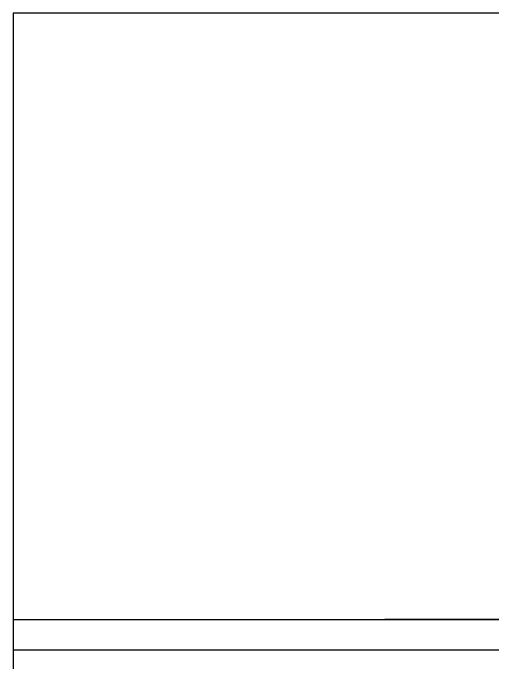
# Model space of a CAD drawing. Header units: inches. Extents: x 0 to 580, y 0 to 420.
# Drawn here: x 0 to 158.2, y 205.7 to 420 of the extents above; entities that cross this region are included whole.
import ezdxf

# ---------------------------------------------------------------- set-up
doc = ezdxf.new("R2010")
doc.units = ezdxf.units.IN
doc.header["$MEASUREMENT"] = 0

msp = doc.modelspace()

# ---------------------------------------------------------------- linework, layer by layer
for p, q in [((580, 420), (0, 420)), ((0, 420), (0, 0)), ((0, 220), (580, 220)), ((0, 220), (580, 220)), ((280, 220), (122.5, 220)), ((0, 210), (580, 210))]:
    msp.add_line(p, q)

doc.saveas('drawing.dxf')
